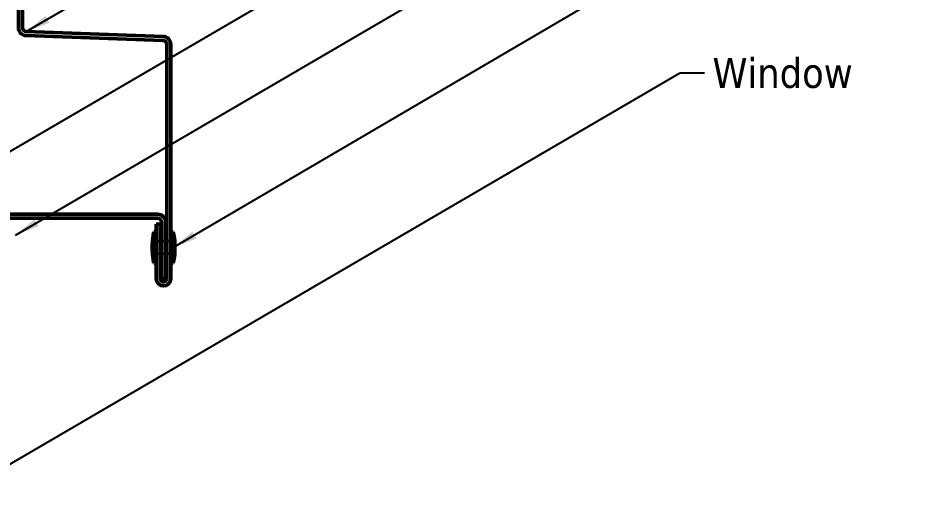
# Model space of a CAD drawing. Header units: inches. Extents: x 0.6 to 33.4, y 0.6 to 21.4.
# Drawn here: x 6.8 to 13.97, y 4.77 to 8.53 of the extents above; entities that cross this region are included whole.
import ezdxf

# ---------------------------------------------------------------- set-up
doc = ezdxf.new("R2010")
doc.units = ezdxf.units.IN
doc.header["$LTSCALE"] = 2
doc.header["$MEASUREMENT"] = 0
doc.linetypes.add('DASHED', pattern=[0.2067, 0.1654, -0.0413])
for name, color, linetype, lineweight in [('Hidden (ANSI)', 7, 'DASHED', 35), ('Symbol (ANSI)', 7, 'Continuous', 25), ('Visible (ANSI)', 7, 'Continuous', 50)]:
    doc.layers.add(name, color=color, linetype=linetype, lineweight=lineweight)
doc.styles.add('Note Text (ANSI)', font='tahoma.ttf')
doc.dimstyles.new('Default (ANSI)$7', dxfattribs={"dimscale": 2, "dimtxt": 0.12, "dimasz": 0.098425, "dimexe": 0.125, "dimexo": 0.0625, "dimgap": 0.031496, "dimtad": 0, "dimtih": 1, "dimtoh": 1, "dimrnd": 1e-08, "dimzin": 4, "dimdsep": 46, "dimtxsty": 'Note Text (ANSI)', "dimcen": 0.09, "dimdle": 0.393701, "dimclrd": 256, "dimclre": 256, "dimclrt": 256, "dimadec": 0, "dimazin": 1, "dimtfac": 1, "dimtofl": 0, "dimtmove": 0, "dimatfit": 3, "dimfxl": 0, "dimtolj": 1, "dimtzin": 4, "dimlwd": -1, "dimlwe": -1, "dimarcsym": 0})

msp = doc.modelspace()

# ---------------------------------------------------------------- linework, layer by layer
at = {"layer": 'Hidden (ANSI)', "ltscale": 0.030375}
for p, q in [((7.94427, 6.74011), (7.91227, 6.74011)), ((7.98627, 6.74011), (7.95427, 6.74011)), ((8.02827, 6.74011), (7.99627, 6.74011)), ((7.94427, 6.64011), (7.91227, 6.64011)), ((7.98627, 6.64011), (7.95427, 6.64011)), ((8.02827, 6.64011), (7.99627, 6.64011))]:
    msp.add_line(p, q, dxfattribs=at)
at = {"layer": 'Visible (ANSI)', "color": 1, "true_color": 0xff0000}
for p, q in [((6.80877, 11.41908), (6.80877, 8.44998)), ((6.84077, 8.44998), (6.84077, 11.41908)), ((6.87054, 8.38602), (7.96539, 8.34779)), ((7.9665, 8.37977), (6.87165, 8.418)), ((7.99627, 8.31581), (7.99627, 6.44011)), ((8.02827, 6.44011), (8.02827, 8.31581)), ((7.92227, 6.95611), (3.78277, 6.95611)), ((3.78277, 6.92411), (7.92227, 6.92411)), ((7.95427, 6.89211), (7.95427, 6.44011)), ((7.98627, 6.44011), (7.98627, 6.89211)), ((7.91227, 6.87761), (7.91227, 6.44011)), ((7.94427, 6.87761), (7.91227, 6.87761)), ((7.94427, 6.44011), (7.94427, 6.87761)), ((7.98627, 6.44011), (7.95427, 6.44011))]:
    msp.add_line(p, q, dxfattribs=at)
at = {"layer": 'Visible (ANSI)'}
for p, q in [((7.89227, 6.56511), (7.89227, 6.81511)), ((7.89227, 6.81511), (7.90227, 6.81511)), ((7.90227, 6.56511), (7.90227, 6.81511)), ((8.03827, 6.56511), (8.03827, 6.81511)), ((8.03827, 6.81511), (8.04827, 6.81511)), ((8.04827, 6.56511), (8.04827, 6.81511)), ((7.91227, 6.74011), (7.90227, 6.74011)), ((7.95427, 6.74011), (7.94427, 6.74011)), ((7.99627, 6.74011), (7.98627, 6.74011)), ((8.03827, 6.74011), (8.02827, 6.74011)), ((7.88027, 6.66511), (7.88027, 6.71511)), ((8.06027, 6.66511), (8.06027, 6.71511)), ((7.91227, 6.64011), (7.90227, 6.64011)), ((7.95427, 6.64011), (7.94427, 6.64011)), ((7.99627, 6.64011), (7.98627, 6.64011)), ((8.03827, 6.64011), (8.02827, 6.64011)), ((7.89227, 6.56511), (7.90227, 6.56511)), ((8.03827, 6.56511), (8.04827, 6.56511))]:
    msp.add_line(p, q, dxfattribs=at)
at = {"layer": 'Visible (ANSI)', "color": 1, "true_color": 0xff0000}
for centre, radius, start, end in [((6.87277, 8.44998), 0.064, 180, 268), ((6.87277, 8.44998), 0.032, 180, 268), ((7.96427, 8.31581), 0.032, 0, 88), ((7.96427, 8.31581), 0.064, 0, 88), ((7.92227, 6.89211), 0.064, 0, 90), ((7.92227, 6.89211), 0.032, 0, 90), ((7.97027, 6.44011), 0.058, 180, 0), ((7.97027, 6.44011), 0.026, 180, 0)]:
    msp.add_arc(centre, radius, start, end, dxfattribs=at)
at = {"layer": 'Visible (ANSI)'}
for centre, start, end in [((8.32265, 6.71275), 166.620889, 179.693565), ((7.61789, 6.71275), 0.306435, 13.379111), ((8.32265, 6.66748), 180.306435, 193.379111), ((7.61789, 6.66748), 346.620889, 359.693565)]:
    msp.add_arc(centre, 0.44239, start, end, dxfattribs=at)

# ---------------------------------------------------------------- texts
at = {"layer": 'Symbol (ANSI)', "insert": (12.36381, 8.2077), "char_height": 0.24, "width": 1.163436, "attachment_point": 1, "style": 'Note Text (ANSI)'}
msp.add_mtext('{Window}', dxfattribs=at)

# ---------------------------------------------------------------- leaders
at = {"layer": 'Symbol (ANSI)', "annotation_type": 0, "has_hookline": 1, "hookline_direction": 0}
for points, text_width in [([(6.87165, 8.418), (12.02957, 11.4323), (12.22642, 11.4323)], 1.47498), ([(5.87669, 6.95611), (12.08004, 10.57399), (12.27689, 10.57399)], 2.39178), ([(6.78447, 6.78911), (12.05902, 9.87075), (12.25587, 9.87075)], 3.51747), ([(8.04827, 6.69011), (12.03509, 9.02827), (12.23194, 9.02827)], 4.52003), ([(6.42377, 4.77187), (12.10397, 8.0877), (12.30082, 8.0877)], 1.15487)]:
    msp.add_leader(points, dimstyle='Default (ANSI)$7', override={"dimtad": 0}, dxfattribs=dict(at, text_width=text_width))

doc.saveas('drawing.dxf')
